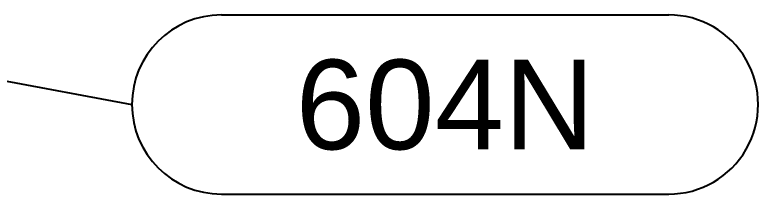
# Model space of a CAD drawing. Header units: inches. Extents: x -21257 to 11444, y 0 to 8704.
# Drawn here: x 8267.4 to 8367.1, y 1283.4 to 1307.4 of the extents above; entities that cross this region are included whole.
import ezdxf
from ezdxf.enums import TextEntityAlignment as Align

# ---------------------------------------------------------------- set-up
doc = ezdxf.new("R2010")
doc.units = ezdxf.units.IN
doc.header["$MEASUREMENT"] = 0
doc.layers.add('600-CONV-NUMBERS', color=3, linetype='Continuous')
doc.styles.get("Standard").update_dxf_attribs({"font": 'helvl.shx'})

# ---------------------------------------------------------------- blocks, each defined once
blk = doc.blocks.new('DCBLOCK')
at = {"linetype": 'Continuous'}
for p, q in [((-0.625, 0), (0, 0)), ((-0.625, -0.25), (0, -0.25))]:
    blk.add_line(p, q, dxfattribs=at)
for centre, start, end in [((-0.625, -0.125), 90, 269.9999), ((0, -0.125), 269.9999, 90)]:
    blk.add_arc(centre, 0.125, start, end)
blk.add_attdef('FORTNAITEM', text='', height=0.125).set_placement((-0.3125, -0.125), align=Align.MIDDLE_CENTER)
at = {"flags": 1}
blk.add_attdef('SERIALNUM', (-0.625, -0.3437), '', height=0.125, dxfattribs=at)
blk = doc.blocks.new('Promise-US15-100330-00-20-408 500 600 Series')
at = {"layer": '600-CONV-NUMBERS', "linetype": 'Continuous'}
blk.add_line((-7323.379, -13265.17, 496.134), (-7266.876, -13275.691, 360), dxfattribs=at)
at = {"layer": '600-CONV-NUMBERS', "xscale": 96, "yscale": 96, "zscale": 96}
blk.add_blockref('DCBLOCK', (-7194.876, -13263.691, 360), dxfattribs=at).add_auto_attribs({'FORTNAITEM': '604N'})

msp = doc.modelspace()

# ---------------------------------------------------------------- block references
msp.add_blockref('Promise-US15-100330-00-20-408 500 600 Series', (15549.986, 14571.049))

doc.saveas('drawing.dxf')
